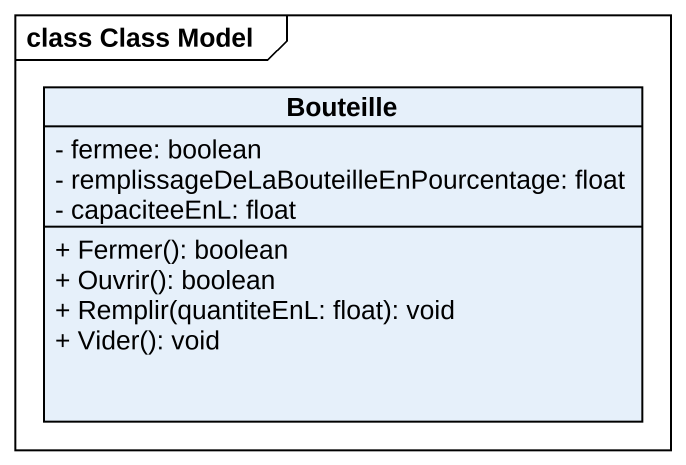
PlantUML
@startuml
mainframe class Class Model
hide circle
hide empty members
skinparam classAttributeIconSize 0
class Bouteille {
  - fermee: boolean
  - remplissageDeLaBouteilleEnPourcentage: float
  - capaciteeEnL: float
  + Fermer(): boolean
  + Ouvrir(): boolean
  + Remplir(quantiteEnL: float): void
  + Vider(): void
}
@enduml
